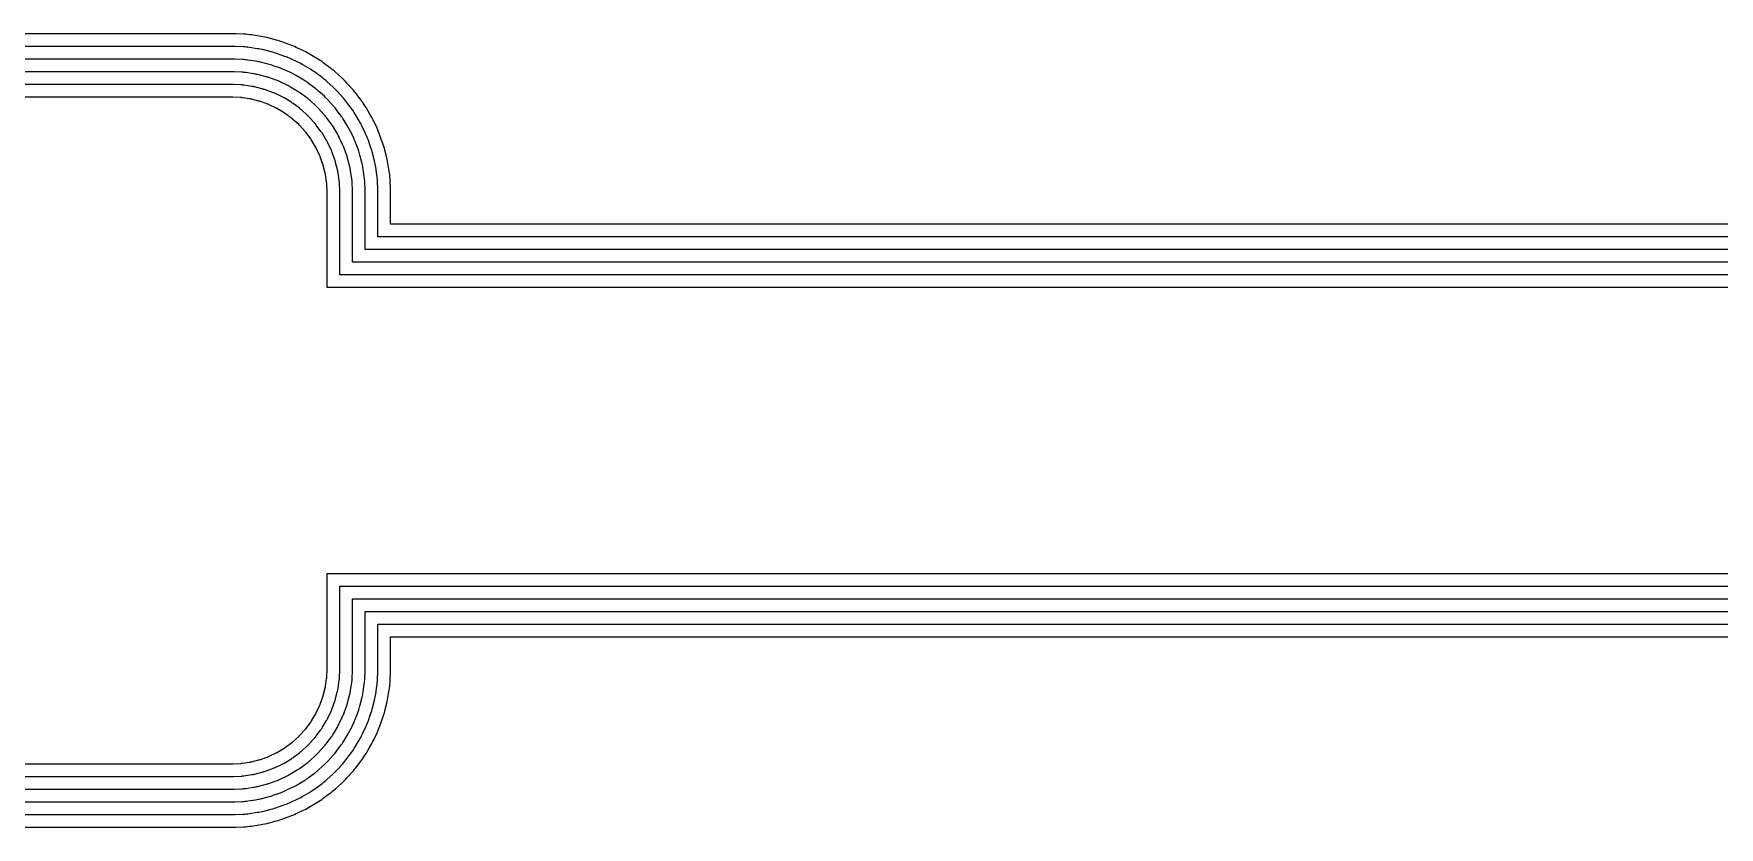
# Model space of a CAD drawing. Header units: metres. Extents: x 1.5 to 44, y 0.3 to 33.8.
# Drawn here: x 12.15 to 17.46, y 29.28 to 31.78 of the extents above; entities that cross this region are included whole.
import ezdxf

# ---------------------------------------------------------------- set-up
doc = ezdxf.new("R2010")
doc.units = ezdxf.units.M

msp = doc.modelspace()

# ---------------------------------------------------------------- linework, layer by layer
for points in [[(20.2285, 31.1752), (13.275, 31.1752), (13.275, 31.275), (13.2749, 31.2811), (13.2747, 31.2873), (13.2735, 31.3118), (13.2731, 31.3179), (13.2726, 31.324), (13.2719, 31.3301), (13.2711, 31.3362), (13.2675, 31.3605), (13.2665, 31.3665), (13.2654, 31.3726), (13.2641, 31.3786), (13.2627, 31.3845), (13.2568, 31.4083), (13.2552, 31.4143), (13.2535, 31.4202), (13.2516, 31.426), (13.2496, 31.4318), (13.2414, 31.4549), (13.2392, 31.4607), (13.237, 31.4664), (13.2345, 31.472), (13.232, 31.4776), (13.2215, 31.4998), (13.2188, 31.5053), (13.216, 31.5107), (13.213, 31.5161), (13.2099, 31.5214), (13.1973, 31.5424), (13.1941, 31.5477), (13.1907, 31.5528), (13.1873, 31.5579), (13.1837, 31.5628), (13.1691, 31.5825), (13.1654, 31.5874), (13.1615, 31.5922), (13.1576, 31.5969), (13.1535, 31.6015), (13.137, 31.6197), (13.1329, 31.6242), (13.1286, 31.6286), (13.1242, 31.6329), (13.1197, 31.637), (13.1015, 31.6535), (13.0969, 31.6576), (13.0922, 31.6615), (13.0874, 31.6654), (13.0825, 31.6691), (13.0628, 31.6837), (13.0579, 31.6873), (13.0528, 31.6907), (13.0477, 31.6941), (13.0424, 31.6973), (13.0214, 31.7099), (13.0161, 31.713), (13.0107, 31.716), (13.0053, 31.7188), (12.9998, 31.7215), (12.9776, 31.732), (12.972, 31.7345), (12.9664, 31.737), (12.9607, 31.7392), (12.9549, 31.7414), (12.9318, 31.7496), (12.926, 31.7516), (12.9202, 31.7535), (12.9143, 31.7552), (12.9083, 31.7568), (12.8845, 31.7627), (12.8786, 31.7641), (12.8726, 31.7654), (12.8665, 31.7665), (12.8605, 31.7675), (12.8362, 31.7711), (12.8301, 31.7719), (12.824, 31.7726), (12.8179, 31.7731), (12.8118, 31.7735), (12.7873, 31.7747), (12.7811, 31.7749), (12.775, 31.775), (11.275, 31.775)], [(20.2462, 31.1352), (13.235, 31.1352), (13.235, 31.275), (13.2349, 31.2802), (13.2348, 31.2853), (13.2336, 31.3098), (13.2332, 31.315), (13.2328, 31.3201), (13.2322, 31.3252), (13.2315, 31.3303), (13.2279, 31.3546), (13.2271, 31.3597), (13.2262, 31.3648), (13.2251, 31.3698), (13.2239, 31.3748), (13.218, 31.3986), (13.2166, 31.4036), (13.2152, 31.4085), (13.2136, 31.4135), (13.212, 31.4183), (13.2037, 31.4414), (13.2019, 31.4463), (13.2, 31.451), (13.198, 31.4558), (13.1958, 31.4605), (13.1853, 31.4826), (13.1831, 31.4873), (13.1807, 31.4919), (13.1782, 31.4964), (13.1756, 31.5008), (13.163, 31.5219), (13.1603, 31.5263), (13.1575, 31.5306), (13.1546, 31.5348), (13.1516, 31.539), (13.1369, 31.5587), (13.1338, 31.5628), (13.1306, 31.5668), (13.1273, 31.5708), (13.1239, 31.5746), (13.1074, 31.5928), (13.1039, 31.5966), (13.1003, 31.6003), (13.0966, 31.6039), (13.0928, 31.6074), (13.0746, 31.6239), (13.0708, 31.6273), (13.0668, 31.6306), (13.0628, 31.6338), (13.0587, 31.6369), (13.039, 31.6516), (13.0348, 31.6546), (13.0306, 31.6575), (13.0263, 31.6603), (13.0219, 31.663), (13.0008, 31.6756), (12.9964, 31.6782), (12.9919, 31.6807), (12.9873, 31.6831), (12.9826, 31.6853), (12.9605, 31.6958), (12.9558, 31.698), (12.951, 31.7), (12.9463, 31.7019), (12.9414, 31.7037), (12.9183, 31.712), (12.9135, 31.7136), (12.9085, 31.7152), (12.9036, 31.7166), (12.8986, 31.718), (12.8748, 31.7239), (12.8698, 31.7251), (12.8648, 31.7262), (12.8597, 31.7271), (12.8546, 31.7279), (12.8303, 31.7315), (12.8252, 31.7322), (12.8201, 31.7328), (12.815, 31.7332), (12.8098, 31.7336), (12.7853, 31.7348), (12.7802, 31.7349), (12.775, 31.735), (11.275, 31.735)], [(20.264, 31.0952), (13.195, 31.0952), (13.195, 31.275), (13.195, 31.2792), (13.1948, 31.2834), (13.1936, 31.3079), (13.1933, 31.312), (13.193, 31.3162), (13.1925, 31.3203), (13.192, 31.3245), (13.1884, 31.3487), (13.1877, 31.3528), (13.1869, 31.357), (13.1861, 31.361), (13.1851, 31.3651), (13.1792, 31.3889), (13.1781, 31.3929), (13.1769, 31.3969), (13.1757, 31.4009), (13.1743, 31.4049), (13.166, 31.428), (13.1646, 31.4319), (13.163, 31.4357), (13.1614, 31.4396), (13.1597, 31.4434), (13.1492, 31.4655), (13.1473, 31.4693), (13.1454, 31.473), (13.1434, 31.4767), (13.1413, 31.4803), (13.1287, 31.5013), (13.1265, 31.5049), (13.1242, 31.5084), (13.1219, 31.5118), (13.1194, 31.5152), (13.1048, 31.5349), (13.1023, 31.5382), (13.0997, 31.5415), (13.097, 31.5447), (13.0942, 31.5478), (13.0778, 31.566), (13.0749, 31.569), (13.072, 31.572), (13.069, 31.5749), (13.066, 31.5778), (13.0478, 31.5942), (13.0447, 31.597), (13.0415, 31.5997), (13.0382, 31.6023), (13.0349, 31.6048), (13.0152, 31.6194), (13.0118, 31.6219), (13.0084, 31.6242), (13.0049, 31.6265), (13.0013, 31.6287), (12.9803, 31.6413), (12.9767, 31.6434), (12.973, 31.6454), (12.9693, 31.6473), (12.9655, 31.6492), (12.9434, 31.6597), (12.9396, 31.6614), (12.9357, 31.663), (12.9319, 31.6646), (12.928, 31.666), (12.9049, 31.6743), (12.9009, 31.6757), (12.8969, 31.6769), (12.8929, 31.6781), (12.8889, 31.6792), (12.8651, 31.6851), (12.861, 31.6861), (12.857, 31.6869), (12.8528, 31.6877), (12.8487, 31.6884), (12.8245, 31.692), (12.8203, 31.6925), (12.8162, 31.693), (12.812, 31.6933), (12.8079, 31.6936), (12.7834, 31.6948), (12.7792, 31.695), (12.775, 31.695), (11.275, 31.695)], [(20.2825, 31.0552), (13.155, 31.0552), (13.155, 31.275), (13.155, 31.2782), (13.1549, 31.2814), (13.1537, 31.3059), (13.1535, 31.3091), (13.1532, 31.3123), (13.1528, 31.3154), (13.1524, 31.3186), (13.1488, 31.3429), (13.1483, 31.346), (13.1477, 31.3491), (13.147, 31.3523), (13.1463, 31.3554), (13.1404, 31.3792), (13.1395, 31.3823), (13.1386, 31.3853), (13.1377, 31.3884), (13.1366, 31.3914), (13.1284, 31.4145), (13.1273, 31.4175), (13.1261, 31.4204), (13.1248, 31.4234), (13.1235, 31.4263), (13.113, 31.4484), (13.1116, 31.4513), (13.1101, 31.4541), (13.1086, 31.4569), (13.107, 31.4597), (13.0944, 31.4807), (13.0927, 31.4835), (13.091, 31.4861), (13.0892, 31.4888), (13.0873, 31.4913), (13.0727, 31.5111), (13.0707, 31.5136), (13.0688, 31.5161), (13.0667, 31.5185), (13.0646, 31.5209), (13.0481, 31.5391), (13.0459, 31.5414), (13.0437, 31.5437), (13.0414, 31.5459), (13.0391, 31.5481), (13.0209, 31.5646), (13.0185, 31.5667), (13.0161, 31.5688), (13.0136, 31.5707), (13.0111, 31.5727), (12.9913, 31.5873), (12.9888, 31.5892), (12.9861, 31.591), (12.9835, 31.5927), (12.9807, 31.5944), (12.9597, 31.607), (12.9569, 31.6086), (12.9541, 31.6101), (12.9513, 31.6116), (12.9484, 31.613), (12.9263, 31.6235), (12.9234, 31.6248), (12.9204, 31.6261), (12.9175, 31.6273), (12.9145, 31.6284), (12.8914, 31.6366), (12.8884, 31.6377), (12.8853, 31.6386), (12.8823, 31.6395), (12.8792, 31.6404), (12.8554, 31.6463), (12.8523, 31.647), (12.8491, 31.6477), (12.846, 31.6483), (12.8429, 31.6488), (12.8186, 31.6524), (12.8154, 31.6528), (12.8123, 31.6532), (12.8091, 31.6535), (12.8059, 31.6537), (12.7814, 31.6549), (12.7782, 31.655), (12.775, 31.655), (11.275, 31.655)], [(20.3027, 31.0152), (13.115, 31.0152), (13.115, 31.275), (13.115, 31.2772), (13.1149, 31.2794), (13.1137, 31.3039), (13.1136, 31.3061), (13.1134, 31.3083), (13.1131, 31.3105), (13.1128, 31.3127), (13.1092, 31.337), (13.1089, 31.3392), (13.1085, 31.3413), (13.108, 31.3435), (13.1075, 31.3457), (13.1016, 31.3695), (13.101, 31.3716), (13.1004, 31.3737), (13.0997, 31.3758), (13.099, 31.3779), (13.0907, 31.401), (13.09, 31.4031), (13.0891, 31.4051), (13.0883, 31.4072), (13.0873, 31.4092), (13.0769, 31.4313), (13.0759, 31.4333), (13.0749, 31.4353), (13.0738, 31.4372), (13.0727, 31.4391), (13.0601, 31.4602), (13.0589, 31.4621), (13.0577, 31.4639), (13.0565, 31.4657), (13.0552, 31.4675), (13.0406, 31.4872), (13.0392, 31.489), (13.0378, 31.4907), (13.0364, 31.4924), (13.035, 31.4941), (13.0185, 31.5122), (13.017, 31.5138), (13.0154, 31.5154), (13.0138, 31.517), (13.0122, 31.5185), (12.9941, 31.535), (12.9924, 31.5364), (12.9907, 31.5378), (12.989, 31.5392), (12.9872, 31.5406), (12.9675, 31.5552), (12.9657, 31.5565), (12.9639, 31.5577), (12.9621, 31.5589), (12.9602, 31.5601), (12.9391, 31.5727), (12.9372, 31.5738), (12.9353, 31.5749), (12.9333, 31.5759), (12.9313, 31.5769), (12.9092, 31.5873), (12.9072, 31.5883), (12.9051, 31.5891), (12.9031, 31.59), (12.901, 31.5907), (12.8779, 31.599), (12.8758, 31.5997), (12.8737, 31.6004), (12.8716, 31.601), (12.8695, 31.6016), (12.8457, 31.6075), (12.8435, 31.608), (12.8413, 31.6085), (12.8392, 31.6089), (12.837, 31.6092), (12.8127, 31.6128), (12.8105, 31.6131), (12.8083, 31.6134), (12.8061, 31.6136), (12.8039, 31.6137), (12.7794, 31.6149), (12.7772, 31.615), (12.775, 31.615), (11.275, 31.615)], [(20.3228, 30.9752), (13.075, 30.9752), (13.075, 31.275), (13.075, 31.2762), (13.075, 31.2775), (13.0737, 31.302), (13.0737, 31.3032), (13.0736, 31.3044), (13.0734, 31.3056), (13.0733, 31.3069), (13.0697, 31.3311), (13.0695, 31.3323), (13.0692, 31.3335), (13.069, 31.3347), (13.0687, 31.3359), (13.0627, 31.3597), (13.0624, 31.3609), (13.0621, 31.3621), (13.0617, 31.3633), (13.0613, 31.3644), (13.0531, 31.3875), (13.0526, 31.3887), (13.0522, 31.3898), (13.0517, 31.3909), (13.0512, 31.3921), (13.0407, 31.4142), (13.0402, 31.4153), (13.0396, 31.4164), (13.039, 31.4175), (13.0384, 31.4186), (13.0258, 31.4396), (13.0251, 31.4407), (13.0245, 31.4417), (13.0238, 31.4427), (13.023, 31.4437), (13.0084, 31.4634), (13.0077, 31.4644), (13.0069, 31.4653), (13.0061, 31.4663), (13.0053, 31.4672), (12.9888, 31.4854), (12.988, 31.4863), (12.9871, 31.4871), (12.9863, 31.488), (12.9854, 31.4888), (12.9672, 31.5053), (12.9663, 31.5061), (12.9653, 31.5069), (12.9644, 31.5077), (12.9634, 31.5084), (12.9437, 31.523), (12.9427, 31.5238), (12.9417, 31.5245), (12.9407, 31.5251), (12.9396, 31.5258), (12.9186, 31.5384), (12.9175, 31.539), (12.9164, 31.5396), (12.9153, 31.5402), (12.9142, 31.5407), (12.8921, 31.5512), (12.8909, 31.5517), (12.8898, 31.5522), (12.8887, 31.5526), (12.8875, 31.5531), (12.8644, 31.5613), (12.8633, 31.5617), (12.8621, 31.5621), (12.8609, 31.5624), (12.8597, 31.5627), (12.8359, 31.5687), (12.8347, 31.569), (12.8335, 31.5692), (12.8323, 31.5695), (12.8311, 31.5697), (12.8069, 31.5733), (12.8056, 31.5734), (12.8044, 31.5736), (12.8032, 31.5737), (12.802, 31.5737), (12.7775, 31.575), (12.7762, 31.575), (12.775, 31.575), (11.275, 31.575)], [(11.275, 29.475), (12.775, 29.475), (12.7762, 29.475), (12.7775, 29.4751), (12.802, 29.4763), (12.8032, 29.4764), (12.8044, 29.4765), (12.8056, 29.4766), (12.8069, 29.4768), (12.8311, 29.4804), (12.8323, 29.4806), (12.8335, 29.4808), (12.8347, 29.481), (12.8359, 29.4813), (12.8597, 29.4873), (12.8609, 29.4876), (12.8621, 29.4879), (12.8633, 29.4883), (12.8644, 29.4887), (12.8875, 29.497), (12.8887, 29.4974), (12.8898, 29.4978), (12.8909, 29.4983), (12.8921, 29.4988), (12.9142, 29.5093), (12.9153, 29.5099), (12.9164, 29.5104), (12.9175, 29.511), (12.9186, 29.5116), (12.9396, 29.5243), (12.9407, 29.5249), (12.9417, 29.5256), (12.9427, 29.5263), (12.9437, 29.527), (12.9634, 29.5416), (12.9644, 29.5423), (12.9653, 29.5431), (12.9663, 29.5439), (12.9672, 29.5447), (12.9854, 29.5612), (12.9863, 29.562), (12.9871, 29.5629), (12.988, 29.5638), (12.9888, 29.5647), (13.0053, 29.5828), (13.0061, 29.5838), (13.0069, 29.5847), (13.0077, 29.5857), (13.0084, 29.5866), (13.023, 29.6063), (13.0238, 29.6073), (13.0245, 29.6083), (13.0251, 29.6094), (13.0258, 29.6104), (13.0384, 29.6315), (13.039, 29.6325), (13.0396, 29.6336), (13.0402, 29.6347), (13.0407, 29.6358), (13.0512, 29.658), (13.0517, 29.6591), (13.0522, 29.6602), (13.0526, 29.6613), (13.0531, 29.6625), (13.0613, 29.6856), (13.0617, 29.6868), (13.0621, 29.6879), (13.0624, 29.6891), (13.0627, 29.6903), (13.0687, 29.7141), (13.069, 29.7153), (13.0692, 29.7165), (13.0695, 29.7177), (13.0697, 29.7189), (13.0733, 29.7432), (13.0734, 29.7444), (13.0736, 29.7456), (13.0737, 29.7468), (13.0737, 29.7481), (13.075, 29.7726), (13.075, 29.7738), (13.075, 29.775), (13.075, 30.0748), (20.237, 30.0748)], [(11.275, 29.435), (12.775, 29.435), (12.7772, 29.435), (12.7794, 29.4351), (12.8039, 29.4363), (12.8061, 29.4365), (12.8083, 29.4366), (12.8105, 29.4369), (12.8127, 29.4372), (12.837, 29.4408), (12.8392, 29.4411), (12.8413, 29.4415), (12.8435, 29.442), (12.8457, 29.4425), (12.8695, 29.4485), (12.8716, 29.449), (12.8737, 29.4497), (12.8758, 29.4503), (12.8779, 29.451), (12.901, 29.4593), (12.9031, 29.4601), (12.9051, 29.4609), (12.9072, 29.4618), (12.9092, 29.4627), (12.9313, 29.4732), (12.9333, 29.4741), (12.9353, 29.4752), (12.9372, 29.4762), (12.9391, 29.4773), (12.9602, 29.4899), (12.9621, 29.4911), (12.9639, 29.4923), (12.9657, 29.4936), (12.9675, 29.4949), (12.9872, 29.5095), (12.989, 29.5108), (12.9907, 29.5122), (12.9924, 29.5136), (12.9941, 29.5151), (13.0122, 29.5316), (13.0138, 29.5331), (13.0154, 29.5346), (13.017, 29.5362), (13.0185, 29.5378), (13.035, 29.556), (13.0364, 29.5576), (13.0378, 29.5593), (13.0392, 29.561), (13.0406, 29.5628), (13.0552, 29.5825), (13.0565, 29.5843), (13.0577, 29.5861), (13.0589, 29.588), (13.0601, 29.5899), (13.0727, 29.6109), (13.0738, 29.6128), (13.0749, 29.6147), (13.0759, 29.6167), (13.0769, 29.6187), (13.0873, 29.6409), (13.0883, 29.6429), (13.0891, 29.6449), (13.09, 29.647), (13.0907, 29.649), (13.099, 29.6721), (13.0997, 29.6742), (13.1004, 29.6763), (13.101, 29.6784), (13.1016, 29.6806), (13.1075, 29.7044), (13.108, 29.7065), (13.1085, 29.7087), (13.1089, 29.7109), (13.1092, 29.713), (13.1128, 29.7373), (13.1131, 29.7395), (13.1134, 29.7417), (13.1136, 29.7439), (13.1137, 29.7461), (13.1149, 29.7706), (13.115, 29.7728), (13.115, 29.775), (13.115, 30.0348), (20.2116, 30.0348)], [(11.275, 29.395), (12.775, 29.395), (12.7782, 29.3951), (12.7814, 29.3952), (12.8059, 29.3964), (12.8091, 29.3966), (12.8123, 29.3968), (12.8154, 29.3972), (12.8186, 29.3976), (12.8429, 29.4012), (12.846, 29.4017), (12.8491, 29.4023), (12.8523, 29.403), (12.8554, 29.4037), (12.8792, 29.4097), (12.8823, 29.4105), (12.8853, 29.4114), (12.8884, 29.4123), (12.8914, 29.4134), (12.9145, 29.4216), (12.9175, 29.4228), (12.9204, 29.4239), (12.9234, 29.4252), (12.9263, 29.4265), (12.9484, 29.437), (12.9513, 29.4384), (12.9541, 29.4399), (12.9569, 29.4414), (12.9597, 29.443), (12.9807, 29.4556), (12.9835, 29.4573), (12.9861, 29.4591), (12.9888, 29.4609), (12.9913, 29.4627), (13.0111, 29.4773), (13.0136, 29.4793), (13.0161, 29.4813), (13.0185, 29.4833), (13.0209, 29.4854), (13.0391, 29.5019), (13.0414, 29.5041), (13.0437, 29.5063), (13.0459, 29.5086), (13.0481, 29.5109), (13.0646, 29.5291), (13.0667, 29.5315), (13.0688, 29.5339), (13.0707, 29.5364), (13.0727, 29.539), (13.0873, 29.5587), (13.0892, 29.5613), (13.091, 29.5639), (13.0927, 29.5666), (13.0944, 29.5693), (13.107, 29.5903), (13.1086, 29.5931), (13.1101, 29.5959), (13.1116, 29.5987), (13.113, 29.6016), (13.1235, 29.6238), (13.1248, 29.6267), (13.1261, 29.6296), (13.1273, 29.6326), (13.1284, 29.6355), (13.1366, 29.6586), (13.1377, 29.6617), (13.1386, 29.6647), (13.1395, 29.6678), (13.1404, 29.6709), (13.1463, 29.6947), (13.147, 29.6978), (13.1477, 29.7009), (13.1483, 29.704), (13.1488, 29.7072), (13.1524, 29.7314), (13.1528, 29.7346), (13.1532, 29.7378), (13.1535, 29.7409), (13.1537, 29.7441), (13.1549, 29.7686), (13.155, 29.7718), (13.155, 29.775), (13.155, 29.9948), (20.1874, 29.9948)], [(11.275, 29.355), (12.775, 29.355), (12.7792, 29.3551), (12.7834, 29.3552), (12.8079, 29.3564), (12.812, 29.3567), (12.8162, 29.357), (12.8203, 29.3575), (12.8245, 29.3581), (12.8487, 29.3617), (12.8528, 29.3623), (12.857, 29.3631), (12.861, 29.3639), (12.8651, 29.3649), (12.8889, 29.3709), (12.8929, 29.3719), (12.8969, 29.3731), (12.9009, 29.3744), (12.9049, 29.3757), (12.928, 29.384), (12.9319, 29.3854), (12.9357, 29.387), (12.9396, 29.3886), (12.9434, 29.3904), (12.9655, 29.4009), (12.9693, 29.4027), (12.973, 29.4046), (12.9767, 29.4066), (12.9803, 29.4087), (13.0013, 29.4213), (13.0049, 29.4235), (13.0084, 29.4258), (13.0118, 29.4282), (13.0152, 29.4306), (13.0349, 29.4452), (13.0382, 29.4477), (13.0415, 29.4503), (13.0447, 29.453), (13.0478, 29.4558), (13.066, 29.4723), (13.069, 29.4751), (13.072, 29.478), (13.0749, 29.481), (13.0778, 29.4841), (13.0942, 29.5022), (13.097, 29.5054), (13.0997, 29.5086), (13.1023, 29.5118), (13.1048, 29.5151), (13.1194, 29.5349), (13.1219, 29.5382), (13.1242, 29.5417), (13.1265, 29.5452), (13.1287, 29.5487), (13.1413, 29.5698), (13.1434, 29.5734), (13.1454, 29.577), (13.1473, 29.5807), (13.1492, 29.5845), (13.1597, 29.6067), (13.1614, 29.6105), (13.163, 29.6143), (13.1646, 29.6182), (13.166, 29.6221), (13.1743, 29.6452), (13.1757, 29.6491), (13.1769, 29.6531), (13.1781, 29.6571), (13.1792, 29.6611), (13.1851, 29.6849), (13.1861, 29.689), (13.1869, 29.6931), (13.1877, 29.6972), (13.1884, 29.7013), (13.192, 29.7256), (13.1925, 29.7297), (13.193, 29.7338), (13.1933, 29.738), (13.1936, 29.7422), (13.1948, 29.7667), (13.195, 29.7708), (13.195, 29.775), (13.195, 29.9548), (20.1648, 29.9548)], [(11.275, 29.315), (12.775, 29.315), (12.7802, 29.3151), (12.7853, 29.3153), (12.8098, 29.3165), (12.815, 29.3168), (12.8201, 29.3172), (12.8252, 29.3178), (12.8303, 29.3185), (12.8546, 29.3221), (12.8597, 29.3229), (12.8648, 29.3239), (12.8698, 29.3249), (12.8748, 29.3261), (12.8986, 29.3321), (12.9036, 29.3334), (12.9085, 29.3348), (12.9135, 29.3364), (12.9183, 29.3381), (12.9414, 29.3463), (12.9463, 29.3481), (12.951, 29.35), (12.9558, 29.3521), (12.9605, 29.3542), (12.9826, 29.3647), (12.9873, 29.367), (12.9919, 29.3693), (12.9964, 29.3718), (13.0008, 29.3744), (13.0219, 29.387), (13.0263, 29.3897), (13.0306, 29.3925), (13.0348, 29.3955), (13.039, 29.3985), (13.0587, 29.4131), (13.0628, 29.4162), (13.0668, 29.4194), (13.0708, 29.4227), (13.0746, 29.4262), (13.0928, 29.4426), (13.0966, 29.4461), (13.1003, 29.4497), (13.1039, 29.4534), (13.1074, 29.4572), (13.1239, 29.4754), (13.1273, 29.4792), (13.1306, 29.4832), (13.1338, 29.4872), (13.1369, 29.4913), (13.1516, 29.511), (13.1546, 29.5152), (13.1575, 29.5195), (13.1603, 29.5238), (13.163, 29.5282), (13.1756, 29.5492), (13.1782, 29.5537), (13.1807, 29.5582), (13.1831, 29.5627), (13.1853, 29.5674), (13.1958, 29.5896), (13.198, 29.5942), (13.2, 29.599), (13.2019, 29.6038), (13.2037, 29.6086), (13.212, 29.6317), (13.2136, 29.6366), (13.2152, 29.6415), (13.2166, 29.6464), (13.218, 29.6514), (13.2239, 29.6752), (13.2251, 29.6802), (13.2262, 29.6853), (13.2271, 29.6903), (13.2279, 29.6954), (13.2315, 29.7197), (13.2322, 29.7248), (13.2328, 29.7299), (13.2332, 29.7351), (13.2336, 29.7402), (13.2348, 29.7647), (13.2349, 29.7699), (13.235, 29.775), (13.235, 29.9148), (20.1421, 29.9148)], [(11.275, 29.275), (12.775, 29.275), (12.7811, 29.2751), (12.7873, 29.2753), (12.8118, 29.2765), (12.8179, 29.2769), (12.824, 29.2774), (12.8301, 29.2781), (12.8362, 29.2789), (12.8605, 29.2825), (12.8665, 29.2835), (12.8726, 29.2846), (12.8786, 29.2859), (12.8845, 29.2873), (12.9083, 29.2933), (12.9143, 29.2948), (12.9202, 29.2965), (12.926, 29.2984), (12.9318, 29.3004), (12.9549, 29.3087), (12.9607, 29.3108), (12.9664, 29.3131), (12.972, 29.3155), (12.9776, 29.318), (12.9998, 29.3285), (13.0053, 29.3312), (13.0107, 29.3341), (13.0161, 29.337), (13.0214, 29.3401), (13.0424, 29.3527), (13.0477, 29.3559), (13.0528, 29.3593), (13.0579, 29.3627), (13.0628, 29.3663), (13.0825, 29.381), (13.0874, 29.3847), (13.0922, 29.3885), (13.0969, 29.3925), (13.1015, 29.3965), (13.1197, 29.413), (13.1242, 29.4172), (13.1286, 29.4215), (13.1329, 29.4259), (13.137, 29.4303), (13.1535, 29.4485), (13.1576, 29.4531), (13.1615, 29.4578), (13.1654, 29.4626), (13.1691, 29.4675), (13.1837, 29.4872), (13.1873, 29.4922), (13.1907, 29.4972), (13.1941, 29.5024), (13.1973, 29.5076), (13.2099, 29.5286), (13.213, 29.5339), (13.216, 29.5393), (13.2188, 29.5448), (13.2215, 29.5503), (13.232, 29.5725), (13.2345, 29.578), (13.237, 29.5837), (13.2392, 29.5894), (13.2414, 29.5951), (13.2496, 29.6182), (13.2516, 29.624), (13.2535, 29.6299), (13.2552, 29.6358), (13.2568, 29.6417), (13.2627, 29.6655), (13.2641, 29.6715), (13.2654, 29.6775), (13.2665, 29.6835), (13.2675, 29.6896), (13.2711, 29.7138), (13.2719, 29.7199), (13.2726, 29.726), (13.2731, 29.7321), (13.2735, 29.7382), (13.2747, 29.7627), (13.2749, 29.7689), (13.275, 29.775), (13.275, 29.8748), (20.1194, 29.8748)]]:
    msp.add_lwpolyline(points)

doc.saveas('drawing.dxf')
